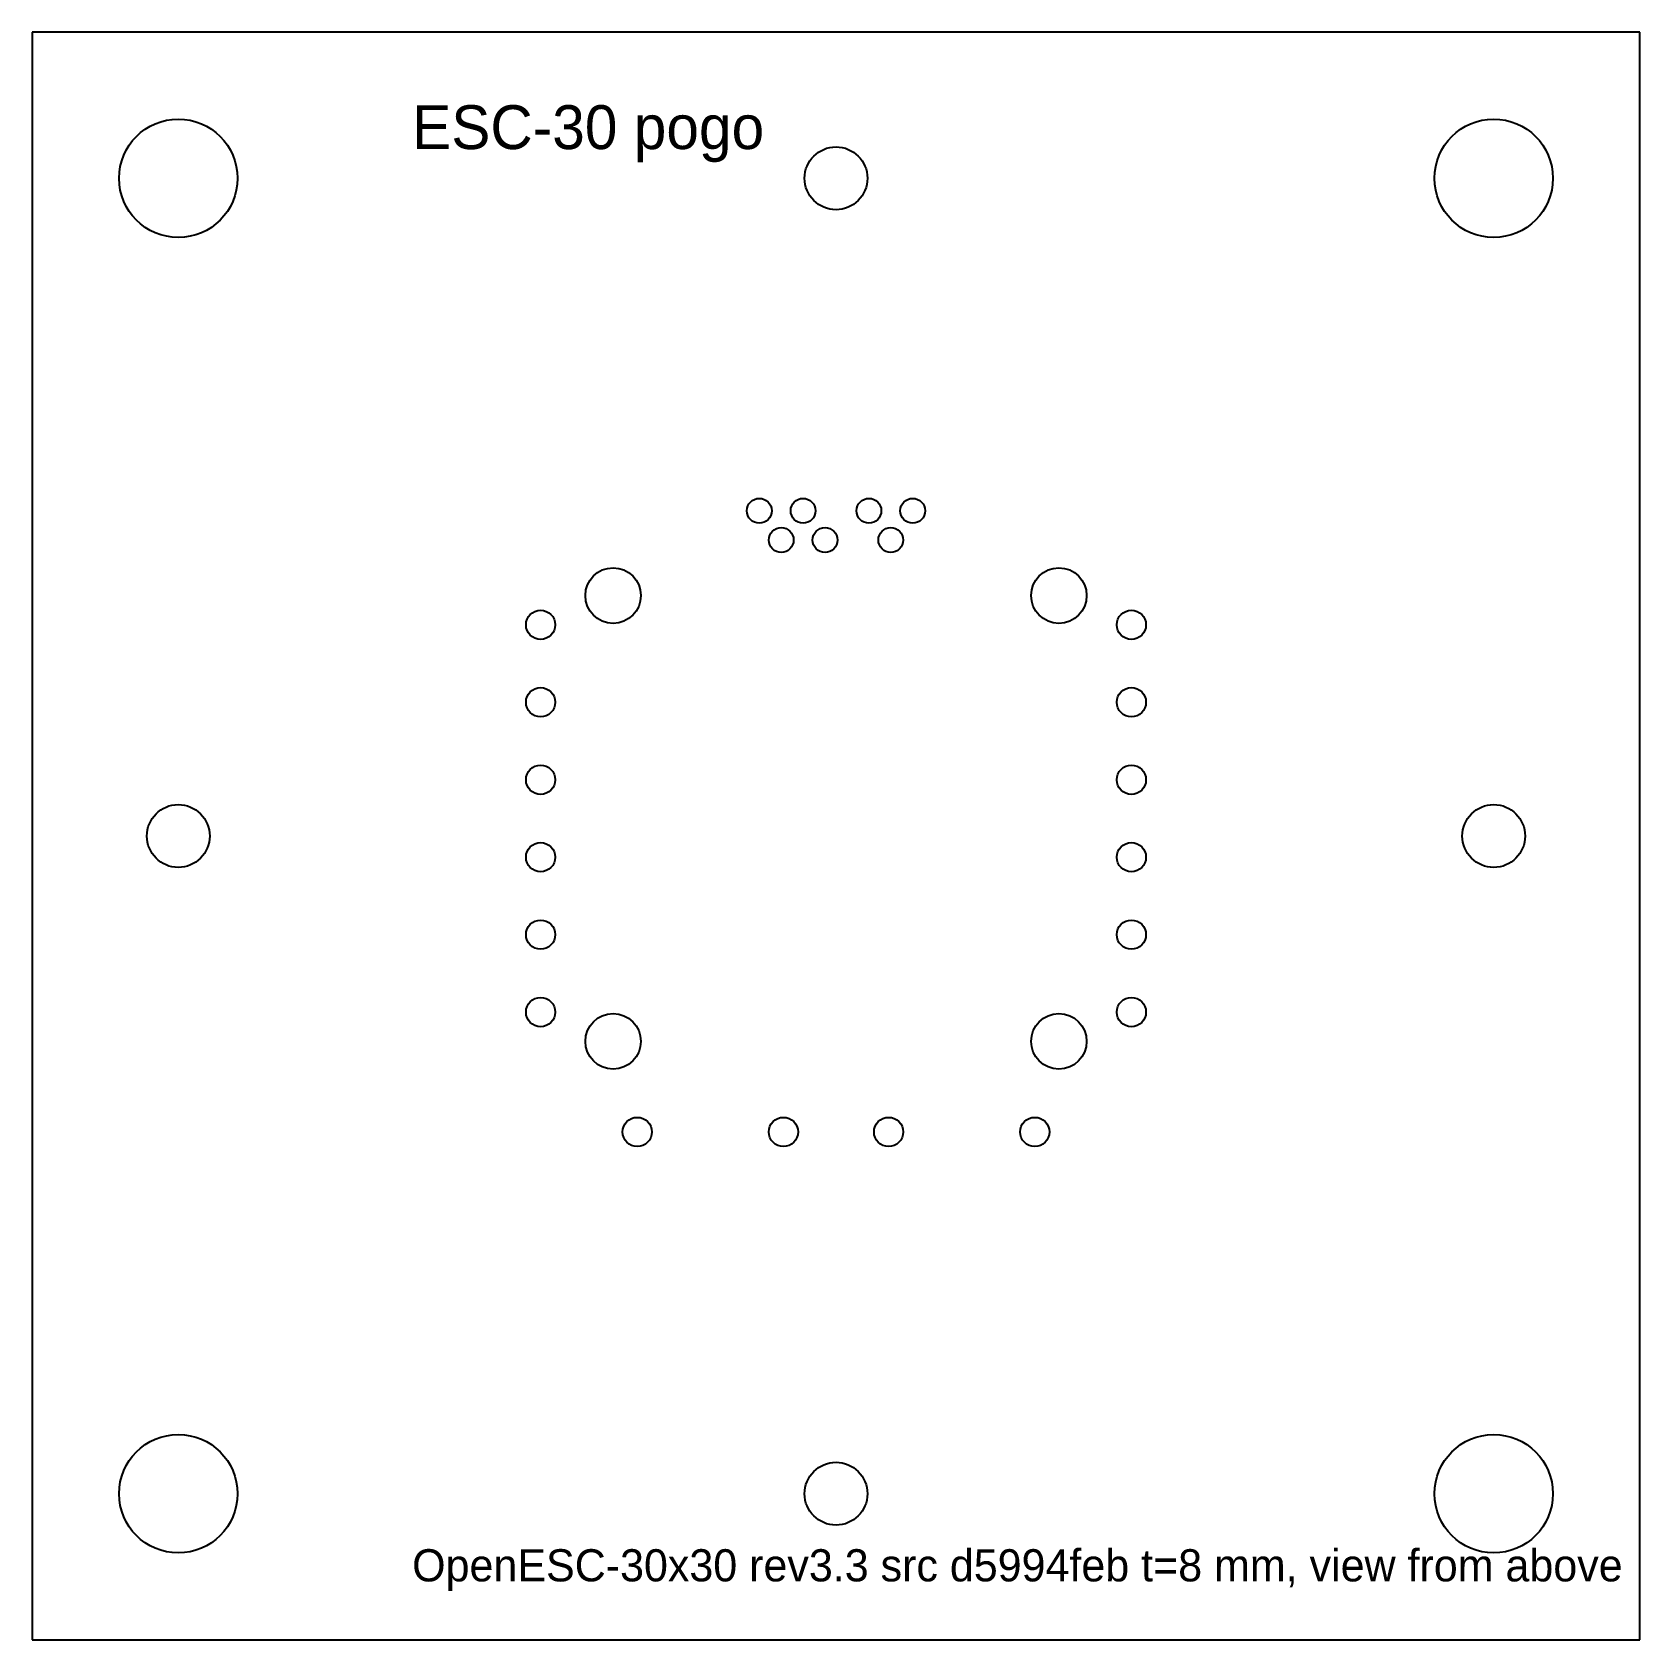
# Model space of a CAD drawing. Header units: millimetres. Extents: x -55 to 55, y -55 to 55.
import ezdxf

# ---------------------------------------------------------------- set-up
doc = ezdxf.new("R2010")
doc.units = ezdxf.units.MM

msp = doc.modelspace()

# ---------------------------------------------------------------- linework, layer by layer
at = {"layer": 'CUT'}
for p, q in [((55, 55), (-55, 55)), ((-55, 55), (-55, -55)), ((55, -55), (55, 55)), ((-55, -55), (55, -55))]:
    msp.add_line(p, q, dxfattribs=at)
for centre, radius in [((-45, 45), 4.05), ((45, 45), 4.05), ((0, 45), 2.15), ((-5.25, 22.25), 0.85), ((-2.25, 22.25), 0.85), ((2.25, 22.25), 0.85), ((5.25, 22.25), 0.85), ((-3.75, 20.25), 0.85), ((-0.75, 20.25), 0.85), ((3.75, 20.25), 0.85), ((-15.25, 16.45), 1.9), ((15.25, 16.45), 1.9), ((-20.21, 14.45), 1), ((20.21, 14.45), 1), ((-20.21, 9.15), 1), ((20.21, 9.15), 1), ((-20.21, 3.85), 1), ((20.21, 3.85), 1), ((-45, 0), 2.15), ((45, 0), 2.15), ((-20.21, -1.45), 1), ((20.21, -1.45), 1), ((-20.21, -6.75), 1), ((20.21, -6.75), 1), ((-20.21, -12.05), 1), ((20.21, -12.05), 1), ((-15.25, -14.05), 1.9), ((15.25, -14.05), 1.9), ((-13.6, -20.25), 1), ((-3.6, -20.25), 1), ((3.6, -20.25), 1), ((13.6, -20.25), 1), ((-45, -45), 4.05), ((45, -45), 4.05), ((0, -45), 2.15)]:
    msp.add_circle(centre, radius, dxfattribs=at)

# ---------------------------------------------------------------- texts
at = {"layer": 'ENGRAVE'}
for s, height, p in [('ESC-30 pogo', 3, (-29, 47)), ('OpenESC-30x30 rev3.3 src d5994feb t=8 mm, view from above', 2.2, (-29, -51))]:
    msp.add_text(s, height=height, dxfattribs=at).set_placement(p)

doc.saveas('drawing.dxf')
